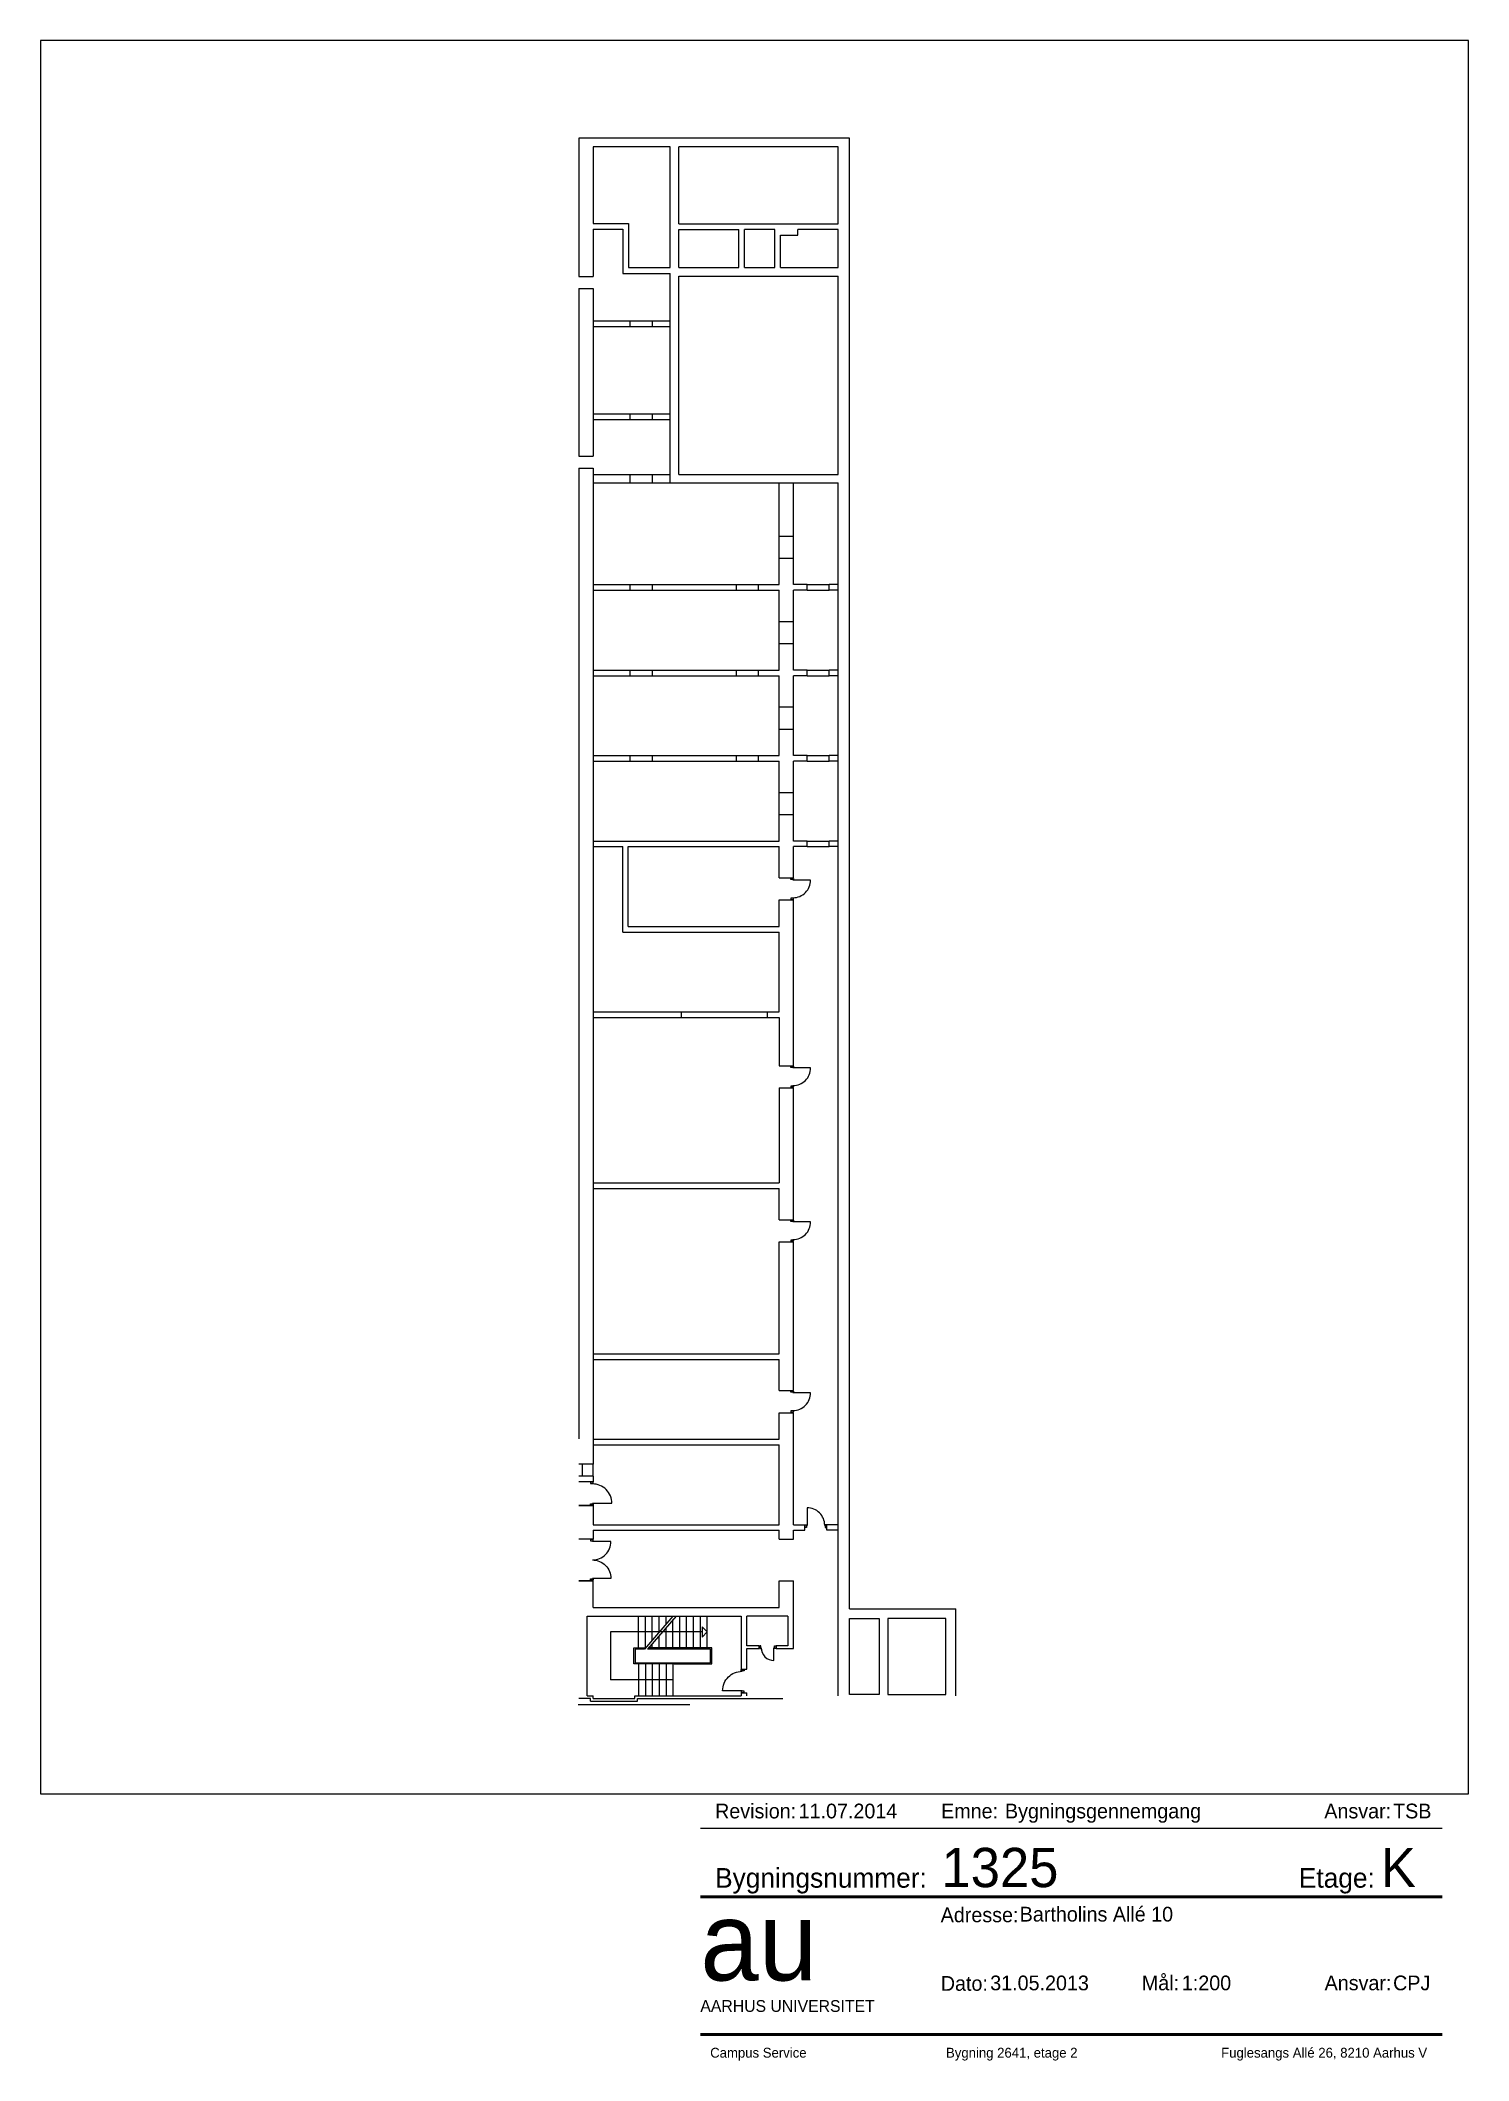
# Paper-space layout 'A3_pdf_stående' of a CAD drawing. Header units: millimetres. Extents: x 0 to 291, y 2 to 414.
# The model-space entities are those that its viewports show. They can reach past a viewport. Long polylines and large blocks are cut down to what shows.
import ezdxf

# ---------------------------------------------------------------- set-up
doc = ezdxf.new("R2010")
doc.units = ezdxf.units.MM
doc.header["$LTSCALE"] = 100
doc.linetypes.add('HIDDEN', pattern=[5, 4, -1])
for name, color, linetype in [('A12----', 1, 'Continuous'), ('A21----', 7, 'Continuous'), ('A22--U-', 3, 'Continuous'), ('A24----', 1, 'Continuous'), ('A314---', 1, 'Continuous'), ('A314-S-', 8, 'Continuous'), ('A321---', 1, 'Continuous')]:
    doc.layers.add(name, color=color, linetype=linetype)
doc.layers.add('tegningsopsætning', color=7, linetype='Continuous', lineweight=50)
doc.styles.add('ISO', font='ISO')
doc.styles.add('tegningshoved str 3', font='', dxfattribs={"height": 3})
doc.styles.add('tegningshoved str 8', font='', dxfattribs={"height": 8})
doc.styles.get('tegningshoved str 3').set_extended_font_data('AU Passata')
doc.styles.get('tegningshoved str 8').set_extended_font_data('AU Passata')

# ---------------------------------------------------------------- blocks, each defined once
blk = doc.blocks.new('Tegningshoved')
at = {"layer": 'tegningsopsætning'}
for points in [[(0, 28), (151, 28)], [(0, 0), (151, 0)]]:
    blk.add_lwpolyline(points, dxfattribs=at)
at = {"layer": 'tegningsopsætning', "attachment_point": 1}
for s, width, insert, char_height in [('{\\fAU Passata|b0|i0|c0|p34;Bygningsnummer:}', 14.039, (3, 33.89), 4), ('{\\fAU Passata|b0|i0|c0|p34;Etage:}', 14.039, (121.82, 33.89), 4), ('{\\fAU Passata|b0|i0|c0|p34;Adresse:}', 14.039, (48.92, 25.86), 3), ('{\\fAU Passata|b0|i0|c0|p34;Mål:}', 14.039, (89.85, 12), 3), ('{\\fAU Passata|b0|i0|c0|p34;Dato:}', 14.039, (48.94, 11.9), 3), ('{\\fAU Passata|b0|i0|c0|p34;Ansvar:}', 14.039, (127.06, 12), 3), ('{\\fAU Passata|b0|i0|c0|p34;AARHUS UNIVERSITET}', 76.8942, (0, 7), 2.4)]:
    blk.add_mtext_dynamic_manual_height_columns(s, width=width, gutter_width=1250, heights=[0], dxfattribs=dict(at, insert=insert, char_height=char_height))
at = {"layer": 'tegningsopsætning', "attachment_point": 1, "style": 'ISO'}
for s, width, heights, insert, char_height in [('{\\fAU Peto|b0|i0|c0|p82;au}', 20.8914, [10], (0, 27), 16), ('{\\fAU Passata Light|b0|i0|c0|p34;Campus Service^I^I^I^IBygning 2641, etage 2^I^I^I^IFuglesangs Allé 26, 8210 Aarhus V}', 148.2946, [0], (2, -2.71), 2)]:
    blk.add_mtext_dynamic_manual_height_columns(s, width=width, gutter_width=1250, heights=heights, dxfattribs=dict(at, insert=insert, char_height=char_height))
blk = doc.blocks.new('aml. tegningshoved blok')
blk.add_blockref('Tegningshoved', (-156.36, 7.8))
at = {"layer": 'tegningsopsætning'}
for tag, p, height, style in [('XXXX', (-107.28, 37.8), 8, 'tegningshoved str 8'), ('X', (-17.84, 37.8), 8, 'tegningshoved str 8'), ('XXX', (-91.36, 30.8), 3, 'tegningshoved str 3'), ('XX.XX.2012', (-97.36, 16.8), 3, 'tegningshoved str 3'), ('1:XXX', (-58.36, 16.8), 3, 'tegningshoved str 3'), ('XXX', (-15.36, 16.8), 3, 'tegningshoved str 3')]:
    blk.add_attdef(tag, p, '', height=height, dxfattribs=dict(at, style=style))
blk = doc.blocks.new('Rev. blok')
for points in [[(-151, 11), (0, 11)], [(-151, 4), (0, 4)]]:
    blk.add_lwpolyline(points)
at = {"char_height": 3, "attachment_point": 1, "style": 'tegningshoved str 3'}
for s, insert in [('Revision:', (-148, 9)), ('Emne:', (-102, 9)), ('Ansvar:', (-24, 9))]:
    blk.add_mtext_dynamic_manual_height_columns(s, width=7, gutter_width=15, heights=[0], dxfattribs=dict(at, insert=insert))
at = {"style": 'tegningshoved str 3'}
for tag, p in [('XX.XX.2012', (-131, 6)), ('XXX', (-89, 6)), ('XXX', (-10, 6))]:
    blk.add_attdef(tag, p, '', height=3, dxfattribs=at)
blk = doc.blocks.new('PIL')
for p, q in [((0, 0), (-212, -212)), ((0, 0), (212, -212)), ((-212, -212), (212, -212))]:
    blk.add_line(p, q)
blk = doc.blocks.new('D97H')
for points in [[(-950, 110), (-900, 110), (-900, 0), (-950, 0)], [(-20, 0), (-20, 110), (-70, 110), (-70, 0)]]:
    blk.add_lwpolyline(points, close=True)
blk.add_lwpolyline([(-90, 30), (-90, -760, -0.414214), (-880, 30)], format="xyb")
blk = doc.blocks.new('D70H')
for points in [[(-630, 110), (-680, 110), (-680, 0), (-630, 0)], [(-20, 0), (-70, 0), (-70, 110), (-20, 110)]]:
    blk.add_lwpolyline(points, close=True)
blk.add_lwpolyline([(-610, 28, 0.414214), (-90, -492), (-90, 28)], format="xyb")
blk = doc.blocks.new('D169D')
for points in [[(20, 110), (70, 110), (70, 0), (20, 0)], [(1670, 0), (1670, 110), (1620, 110), (1620, 0)]]:
    blk.add_lwpolyline(points, close=True)
for points in [[(845, 30, -0.414214), (90, -725), (90, 30)], [(845, 30, 0.414214), (1600, -725), (1600, 30)]]:
    blk.add_lwpolyline(points, format="xyb")
blk = doc.blocks.new('D90H')
for points in [[(-880, 0), (-830, 0), (-830, 110), (-880, 110)], [(-20, 110), (-20, 0), (-70, 0), (-70, 110)]]:
    blk.add_lwpolyline(points, close=True)
blk.add_lwpolyline([(-810, 28, 0.414214), (-90, -692), (-90, 28)], format="xyb")
blk = doc.blocks.new('D97V')
for points in [[(20, 0), (20, 110), (70, 110), (70, 0)], [(950, 0), (950, 110), (900, 110), (900, 0)]]:
    blk.add_lwpolyline(points, close=True)
blk.add_lwpolyline([(90, 30), (90, -760, 0.414214), (880, 30, 0.414214)], format="xyb")

msp = doc.modelspace()

# ---------------------------------------------------------------- linework, layer by layer
at = {"layer": 'A12----'}
for p, q in [((-138871697, 257871397), (-138871697, 257865767)), ((-138860667, 257871397), (-138871697, 257871397)), ((-138867977, 257871047), (-138871107, 257871047)), ((-138871107, 257871047), (-138871107, 257867927)), ((-138867977, 257866127), (-138867977, 257871047)), ((-138867627, 257867907), (-138867627, 257871047)), ((-138861137, 257871047), (-138867627, 257871047)), ((-138861137, 257867907), (-138861137, 257871047)), ((-138860667, 257811517), (-138860667, 257871397)), ((-138871107, 257867927), (-138869667, 257867927)), ((-138871107, 257867687), (-138871107, 257865767)), ((-138871107, 257867687), (-138869907, 257867687)), ((-138869907, 257867687), (-138869907, 257865887)), ((-138869667, 257867927), (-138869667, 257866127)), ((-138867627, 257867907), (-138861137, 257867907)), ((-138867627, 257867677), (-138865177, 257867677)), ((-138867627, 257866127), (-138867627, 257867677)), ((-138865177, 257866127), (-138865177, 257867677)), ((-138863717, 257867677), (-138864947, 257867677)), ((-138864947, 257866127), (-138864947, 257867677)), ((-138863717, 257866127), (-138863717, 257867677)), ((-138861137, 257867677), (-138862777, 257867677)), ((-138862777, 257867447), (-138862777, 257867677)), ((-138861137, 257866127), (-138861137, 257867677)), ((-138863487, 257866127), (-138863487, 257867447)), ((-138863487, 257867447), (-138862777, 257867447)), ((-138869907, 257865887), (-138867977, 257865887)), ((-138869667, 257866127), (-138867977, 257866127)), ((-138867977, 257857357), (-138867977, 257865887)), ((-138867627, 257866127), (-138865177, 257866127)), ((-138864947, 257866127), (-138863717, 257866127)), ((-138863487, 257866127), (-138861137, 257866127)), ((-138871697, 257865767), (-138871107, 257865767)), ((-138871697, 257865277), (-138871697, 257858447)), ((-138871697, 257865277), (-138871107, 257865277)), ((-138871107, 257865277), (-138871107, 257858447)), ((-138867627, 257857707), (-138867627, 257865777)), ((-138867627, 257865777), (-138861137, 257865777)), ((-138861137, 257857707), (-138861137, 257865777)), ((-138871697, 257858447), (-138871107, 257858447)), ((-138871697, 257857957), (-138871697, 257818427)), ((-138871697, 257857957), (-138871107, 257857957)), ((-138871107, 257857957), (-138871107, 257818187)), ((-138867627, 257857707), (-138861137, 257857707)), ((-138867977, 257857357), (-138861137, 257857357)), ((-138861137, 257807967), (-138861137, 257857357)), ((-138860667, 257811517), (-138856347, 257811517)), ((-138856347, 257807967), (-138856347, 257811517)), ((-138871717, 257807617), (-138867167, 257807617))]:
    msp.add_line(p, q, dxfattribs=at)
for points in [[(-138859467, 257808017), (-138860667, 257808017), (-138860667, 257811117), (-138859467, 257811117)], [(-138859117, 257808017), (-138856747, 257808017), (-138856747, 257811117), (-138859117, 257811117)]]:
    msp.add_lwpolyline(points, close=True, dxfattribs=at)
at = {"layer": 'A21----'}
for p, q in [((-138871107, 257818187), (-138871107, 257817407)), ((-138871107, 257817407), (-138871697, 257817407)), ((-138871107, 257816917), (-138871697, 257816917)), ((-138871107, 257816687), (-138871697, 257816687)), ((-138871107, 257816917), (-138871107, 257816687)), ((-138871697, 257815717), (-138871107, 257815717)), ((-138871107, 257815717), (-138871697, 257815717)), ((-138871107, 257815717), (-138871107, 257814937)), ((-138871107, 257814347), (-138871697, 257814347)), ((-138871107, 257814707), (-138871107, 257814347)), ((-138871107, 257812657), (-138871697, 257812657)), ((-138871697, 257812657), (-138871107, 257812657)), ((-138871107, 257811567), (-138871107, 257812657)), ((-138871347, 257807967), (-138871347, 257811217)), ((-138871217, 257807857), (-138871697, 257807857)), ((-138871347, 257807967), (-138871107, 257807967)), ((-138871217, 257807747), (-138871217, 257807857)), ((-138871217, 257807747), (-138869307, 257807747)), ((-138871107, 257807857), (-138871107, 257807967)), ((-138871107, 257807857), (-138869417, 257807857)), ((-138869417, 257807967), (-138865077, 257807967)), ((-138869417, 257807857), (-138869417, 257807967)), ((-138869307, 257807857), (-138863387, 257807857)), ((-138869307, 257807747), (-138869307, 257807857))]:
    msp.add_line(p, q, dxfattribs=at)
at = {"layer": 'A22--U-'}
for p, q in [((-138871107, 257863957), (-138869597, 257863957)), ((-138871107, 257863727), (-138869597, 257863727)), ((-138869597, 257863727), (-138869597, 257863957)), ((-138868697, 257863727), (-138868697, 257863957)), ((-138868697, 257863957), (-138867977, 257863957)), ((-138868697, 257863727), (-138867977, 257863727)), ((-138871107, 257860177), (-138869597, 257860177)), ((-138869597, 257859947), (-138869597, 257860177)), ((-138868697, 257859947), (-138868697, 257860177)), ((-138868697, 257860177), (-138867977, 257860177)), ((-138871107, 257859947), (-138869597, 257859947)), ((-138868697, 257859947), (-138867977, 257859947)), ((-138871107, 257857707), (-138869597, 257857707)), ((-138869597, 257857357), (-138869597, 257857707)), ((-138868697, 257857707), (-138867977, 257857707)), ((-138868697, 257857357), (-138868697, 257857707)), ((-138871107, 257857357), (-138869597, 257857357)), ((-138868697, 257857357), (-138867977, 257857357)), ((-138863537, 257855197), (-138863537, 257857357)), ((-138862947, 257855197), (-138862947, 257857357)), ((-138863537, 257855197), (-138862947, 257855197)), ((-138863537, 257854297), (-138862947, 257854297)), ((-138863537, 257853217), (-138863537, 257854297)), ((-138862947, 257853217), (-138862947, 257854297)), ((-138871107, 257853217), (-138869597, 257853217)), ((-138871107, 257852987), (-138869597, 257852987)), ((-138869597, 257852987), (-138869597, 257853217)), ((-138868697, 257852987), (-138868697, 257853217)), ((-138868697, 257853217), (-138865277, 257853217)), ((-138868697, 257852987), (-138865277, 257852987)), ((-138865277, 257852987), (-138865277, 257853217)), ((-138864377, 257853217), (-138863537, 257853217)), ((-138864377, 257852987), (-138864377, 257853217)), ((-138864377, 257852987), (-138863537, 257852987)), ((-138863537, 257851717), (-138863537, 257852987)), ((-138862397, 257853217), (-138862947, 257853217)), ((-138862947, 257851717), (-138862947, 257852987)), ((-138862397, 257852987), (-138862947, 257852987)), ((-138862397, 257852987), (-138862397, 257853217)), ((-138861137, 257853217), (-138861497, 257853217)), ((-138861497, 257852987), (-138861497, 257853217)), ((-138861137, 257852987), (-138861497, 257852987)), ((-138863537, 257851717), (-138862947, 257851717)), ((-138863537, 257850817), (-138862947, 257850817)), ((-138863537, 257849737), (-138863537, 257850817)), ((-138862947, 257849737), (-138862947, 257850817)), ((-138871107, 257849737), (-138869597, 257849737)), ((-138871107, 257849507), (-138869597, 257849507)), ((-138869597, 257849507), (-138869597, 257849737)), ((-138868697, 257849737), (-138865277, 257849737)), ((-138868697, 257849507), (-138868697, 257849737)), ((-138868697, 257849507), (-138865277, 257849507)), ((-138865277, 257849507), (-138865277, 257849737)), ((-138864377, 257849737), (-138863537, 257849737)), ((-138864377, 257849507), (-138864377, 257849737)), ((-138864377, 257849507), (-138863537, 257849507)), ((-138863537, 257848237), (-138863537, 257849507)), ((-138862397, 257849737), (-138862947, 257849737)), ((-138862397, 257849507), (-138862947, 257849507)), ((-138862947, 257848237), (-138862947, 257849507)), ((-138862397, 257849507), (-138862397, 257849737)), ((-138861497, 257849507), (-138861497, 257849737)), ((-138861137, 257849737), (-138861497, 257849737)), ((-138861137, 257849507), (-138861497, 257849507)), ((-138863537, 257848237), (-138862947, 257848237)), ((-138863537, 257846257), (-138863537, 257847337)), ((-138863537, 257847337), (-138862947, 257847337)), ((-138862947, 257846257), (-138862947, 257847337)), ((-138871107, 257846257), (-138869597, 257846257)), ((-138869597, 257846027), (-138869597, 257846257)), ((-138868697, 257846027), (-138868697, 257846257)), ((-138868697, 257846257), (-138865277, 257846257)), ((-138865277, 257846027), (-138865277, 257846257)), ((-138864377, 257846257), (-138863537, 257846257)), ((-138864377, 257846027), (-138864377, 257846257)), ((-138862397, 257846257), (-138862947, 257846257)), ((-138862397, 257846027), (-138862397, 257846257)), ((-138861137, 257846257), (-138861497, 257846257)), ((-138861497, 257846027), (-138861497, 257846257)), ((-138871107, 257846027), (-138869597, 257846027)), ((-138868697, 257846027), (-138865277, 257846027)), ((-138864377, 257846027), (-138863537, 257846027)), ((-138863537, 257844757), (-138863537, 257846027)), ((-138862947, 257844757), (-138862947, 257846027)), ((-138862397, 257846027), (-138862947, 257846027)), ((-138861137, 257846027), (-138861497, 257846027)), ((-138863537, 257844757), (-138862947, 257844757)), ((-138863537, 257843857), (-138862947, 257843857)), ((-138863537, 257842777), (-138863537, 257843857)), ((-138862947, 257842777), (-138862947, 257843857)), ((-138871107, 257842777), (-138863537, 257842777)), ((-138871107, 257842547), (-138869907, 257842547)), ((-138869907, 257839067), (-138869907, 257842547)), ((-138869677, 257839297), (-138869677, 257842547)), ((-138869677, 257842547), (-138863537, 257842547)), ((-138863537, 257841277), (-138863537, 257842547)), ((-138862397, 257842777), (-138862947, 257842777)), ((-138862397, 257842547), (-138862947, 257842547)), ((-138862947, 257841277), (-138862947, 257842547)), ((-138862397, 257842547), (-138862397, 257842777)), ((-138861497, 257842547), (-138861497, 257842777)), ((-138861137, 257842777), (-138861497, 257842777)), ((-138861137, 257842547), (-138861497, 257842547)), ((-138863537, 257841277), (-138862947, 257841277)), ((-138863537, 257840377), (-138862947, 257840377)), ((-138863537, 257839297), (-138863537, 257840377)), ((-138862947, 257833627), (-138862947, 257840377)), ((-138869907, 257839067), (-138863537, 257839067)), ((-138869677, 257839297), (-138863537, 257839297)), ((-138863537, 257835817), (-138863537, 257839067)), ((-138871107, 257835817), (-138867517, 257835817)), ((-138871107, 257835587), (-138867517, 257835587)), ((-138867517, 257835587), (-138867517, 257835817)), ((-138864017, 257835817), (-138863537, 257835817)), ((-138864017, 257835587), (-138864017, 257835817)), ((-138864017, 257835587), (-138863537, 257835587)), ((-138863537, 257835587), (-138863537, 257833627)), ((-138863537, 257833627), (-138862947, 257833627)), ((-138863537, 257832727), (-138863537, 257828857)), ((-138863537, 257832727), (-138862947, 257832727)), ((-138862947, 257827357), (-138862947, 257832727)), ((-138871107, 257828857), (-138863537, 257828857)), ((-138871107, 257828627), (-138863537, 257828627)), ((-138863537, 257827357), (-138863537, 257828627)), ((-138863537, 257827357), (-138862947, 257827357)), ((-138863537, 257826457), (-138862947, 257826457)), ((-138863537, 257821897), (-138863537, 257826457)), ((-138862947, 257820397), (-138862947, 257826457)), ((-138871107, 257821897), (-138863537, 257821897)), ((-138871107, 257821667), (-138863537, 257821667)), ((-138863537, 257820397), (-138863537, 257821667)), ((-138863537, 257820397), (-138862947, 257820397)), ((-138863537, 257819497), (-138862947, 257819497)), ((-138863537, 257818417), (-138863537, 257819497)), ((-138862947, 257814937), (-138862947, 257819497)), ((-138871107, 257818417), (-138863537, 257818417)), ((-138871107, 257818187), (-138863537, 257818187)), ((-138863537, 257814937), (-138863537, 257818187)), ((-138871107, 257814937), (-138863537, 257814937)), ((-138862947, 257814937), (-138862492, 257814937)), ((-138862492, 257814707), (-138862492, 257814937)), ((-138861137, 257814937), (-138861592, 257814937)), ((-138861592, 257814707), (-138861592, 257814937)), ((-138871107, 257814707), (-138863537, 257814707)), ((-138863537, 257814347), (-138863537, 257814707)), ((-138863537, 257814347), (-138862947, 257814347)), ((-138862947, 257814347), (-138862947, 257814707)), ((-138862947, 257814707), (-138862492, 257814707)), ((-138861137, 257814707), (-138861592, 257814707)), ((-138863537, 257811567), (-138863537, 257812657)), ((-138863537, 257812657), (-138862947, 257812657)), ((-138862947, 257809897), (-138862947, 257812657)), ((-138871107, 257811567), (-138863537, 257811567)), ((-138871347, 257811217), (-138865077, 257811217)), ((-138865077, 257811217), (-138865077, 257809057)), ((-138864847, 257810007), (-138864847, 257811217)), ((-138863177, 257811217), (-138864847, 257811217)), ((-138863177, 257811217), (-138863177, 257810007)), ((-138864367, 257810007), (-138864847, 257810007)), ((-138864367, 257810007), (-138864367, 257809897)), ((-138863177, 257810007), (-138863657, 257810007)), ((-138863657, 257810007), (-138863657, 257809897)), ((-138864847, 257809897), (-138864367, 257809897)), ((-138864847, 257809057), (-138864847, 257809897)), ((-138863657, 257809897), (-138862947, 257809897)), ((-138865077, 257809057), (-138864847, 257809057)), ((-138865077, 257808087), (-138864847, 257808087)), ((-138865077, 257808087), (-138865077, 257807967)), ((-138864847, 257807967), (-138864847, 257808087))]:
    msp.add_line(p, q, dxfattribs=at)
at = {"layer": 'A22--U-', "color": 15}
for p, q in [((-138869597, 257863957), (-138868697, 257863957)), ((-138869597, 257863727), (-138868697, 257863727)), ((-138869597, 257860177), (-138868697, 257860177)), ((-138869597, 257859947), (-138868697, 257859947)), ((-138869597, 257857707), (-138868697, 257857707)), ((-138869597, 257857357), (-138868697, 257857357)), ((-138863537, 257854297), (-138863537, 257855197)), ((-138862947, 257854297), (-138862947, 257855197)), ((-138869597, 257853217), (-138868697, 257853217)), ((-138869597, 257852987), (-138868697, 257852987)), ((-138865277, 257853217), (-138864377, 257853217)), ((-138865277, 257852987), (-138864377, 257852987)), ((-138862397, 257853217), (-138861497, 257853217)), ((-138862397, 257852987), (-138861497, 257852987)), ((-138863537, 257850817), (-138863537, 257851717)), ((-138862947, 257850817), (-138862947, 257851717)), ((-138869597, 257849737), (-138868697, 257849737)), ((-138869597, 257849507), (-138868697, 257849507)), ((-138865277, 257849737), (-138864377, 257849737)), ((-138865277, 257849507), (-138864377, 257849507)), ((-138862397, 257849737), (-138861497, 257849737)), ((-138862397, 257849507), (-138861497, 257849507)), ((-138863537, 257847337), (-138863537, 257848237)), ((-138862947, 257847337), (-138862947, 257848237)), ((-138869597, 257846257), (-138868697, 257846257)), ((-138865277, 257846257), (-138864377, 257846257)), ((-138862397, 257846257), (-138861497, 257846257)), ((-138869597, 257846027), (-138868697, 257846027)), ((-138865277, 257846027), (-138864377, 257846027)), ((-138862397, 257846027), (-138861497, 257846027)), ((-138863537, 257843857), (-138863537, 257844757)), ((-138862947, 257843857), (-138862947, 257844757)), ((-138862397, 257842777), (-138861497, 257842777)), ((-138862397, 257842547), (-138861497, 257842547)), ((-138867517, 257835817), (-138864017, 257835817)), ((-138867517, 257835587), (-138864017, 257835587))]:
    msp.add_line(p, q, dxfattribs=at)
at = {"layer": 'A24----'}
for p, q in [((-138869262, 257809917), (-138869262, 257811217)), ((-138868982, 257809917), (-138868982, 257811217)), ((-138868702, 257810242), (-138868702, 257811217)), ((-138868422, 257810567), (-138868422, 257811217)), ((-138868142, 257810892), (-138868142, 257811217)), ((-138866674, 257810567), (-138870397, 257810567)), ((-138870397, 257810567), (-138870397, 257808617)), ((-138869262, 257809267), (-138869262, 257807967)), ((-138868982, 257809267), (-138868982, 257807967)), ((-138868702, 257809267), (-138868702, 257807967)), ((-138868422, 257809267), (-138868422, 257807967)), ((-138868142, 257809267), (-138868142, 257807967)), ((-138867862, 257809267), (-138867862, 257807967)), ((-138867862, 257808617), (-138870397, 257808617))]:
    msp.add_line(p, q, dxfattribs=at)
at = {"layer": 'A24----', "linetype": 'HIDDEN'}
for p, q in [((-138867862, 257811217), (-138869025, 257809867)), ((-138867730, 257811217), (-138868893, 257809867)), ((-138868142, 257809917), (-138868142, 257810739)), ((-138867862, 257809917), (-138867862, 257811064)), ((-138867582, 257809917), (-138867582, 257811217)), ((-138867302, 257809917), (-138867302, 257811217)), ((-138867022, 257809917), (-138867022, 257811217)), ((-138866742, 257809917), (-138866742, 257811217)), ((-138866462, 257809917), (-138866462, 257811217)), ((-138868702, 257809917), (-138868702, 257810089)), ((-138868422, 257809917), (-138868422, 257810414))]:
    msp.add_line(p, q, dxfattribs=at)
at = {"layer": 'A24----'}
msp.add_lwpolyline([(-138869025, 257809867), (-138869397, 257809867), (-138869397, 257809317), (-138867812, 257809317), (-138867812, 257809267), (-138869447, 257809267), (-138869447, 257809917), (-138868982, 257809917)], dxfattribs=at)
at = {"layer": 'A24----', "linetype": 'HIDDEN'}
for points in [[(-138867812, 257809267), (-138866277, 257809267), (-138866277, 257809917), (-138868850, 257809917)], [(-138867812, 257809317), (-138866327, 257809317), (-138866327, 257809867), (-138868893, 257809867)]]:
    msp.add_lwpolyline(points, dxfattribs=at)
at = {"layer": 'A314---'}
msp.add_line((-138871537, 257816917), (-138871537, 257817407), dxfattribs=at)
at = {"layer": 'A314-S-'}
msp.add_line((-138871107, 257816917), (-138871107, 257817407), dxfattribs=at)

# ---------------------------------------------------------------- block references
at = {"layer": 'A24----', "rotation": 270}
msp.add_blockref('PIL', (-138866462, 257810567), dxfattribs=at)
at = {"layer": 'A321---'}
for name, p, rotation in [('D90H', (-138862947, 257841277), 90), ('D90H', (-138862947, 257833627), 90), ('D90H', (-138862947, 257827357), 90), ('D90H', (-138862947, 257820397), 90), ('D97V', (-138871107, 257815717), 90), ('D90H', (-138862492, 257814937), 180), ('D169D', (-138871107, 257812657), 90), ('D97H', (-138865077, 257808087), 270)]:
    msp.add_blockref(name, p, dxfattribs=dict(at, rotation=rotation))
msp.add_blockref('D70H', (-138863657, 257809897), dxfattribs=at)

psp = doc.layouts.new('A3_pdf_stående')

# ---------------------------------------------------------------- block references
ref = psp.add_blockref('Rev. blok', (285.32, 45.8))
ref.add_attrib('XXX', 'TSB', (275.32, 51.8), dxfattribs={"height": 3, "style": 'tegningshoved str 3'})
ref.add_attrib('XXX', 'Bygningsgennemgang', (196.32, 51.8), dxfattribs={"height": 3, "style": 'tegningshoved str 3'})
ref.add_attrib('XX.XX.2012', '11.07.2014', (154.32, 51.8), dxfattribs={"height": 3, "style": 'tegningshoved str 3'})
ref = psp.add_blockref('aml. tegningshoved blok', (290.68, 0))
ref.add_attrib('XXXX', '1325', (183.4, 37.8), dxfattribs={"layer": 'tegningsopsætning', "height": 8, "style": 'tegningshoved str 8'})
ref.add_attrib('X', 'K', (272.84, 37.8), dxfattribs={"layer": 'tegningsopsætning', "height": 8, "style": 'tegningshoved str 8'})
ref.add_attrib('XXX', 'Bartholins Allé 10', (199.32, 30.8), dxfattribs={"layer": 'tegningsopsætning', "height": 3, "style": 'tegningshoved str 3'})
ref.add_attrib('XX.XX.2012', '31.05.2013', (193.32, 16.8), dxfattribs={"layer": 'tegningsopsætning', "height": 3, "style": 'tegningshoved str 3'})
ref.add_attrib('1:XXX', '1:200', (232.32, 16.8), dxfattribs={"layer": 'tegningsopsætning', "height": 3, "style": 'tegningshoved str 3'})
ref.add_attrib('XXX', 'CPJ', (275.32, 16.8), dxfattribs={"layer": 'tegningsopsætning', "height": 3, "style": 'tegningshoved str 3'})

# ---------------------------------------------------------------- viewports
at = {"layer": 'Defpoints'}
psp.add_viewport(center=(145.34, 235.3), size=(290.68, 357.009), view_center_point=(-138864540.68, 257839676.77), view_height=71401.726, dxfattribs=at)

doc.saveas('drawing.dxf')
